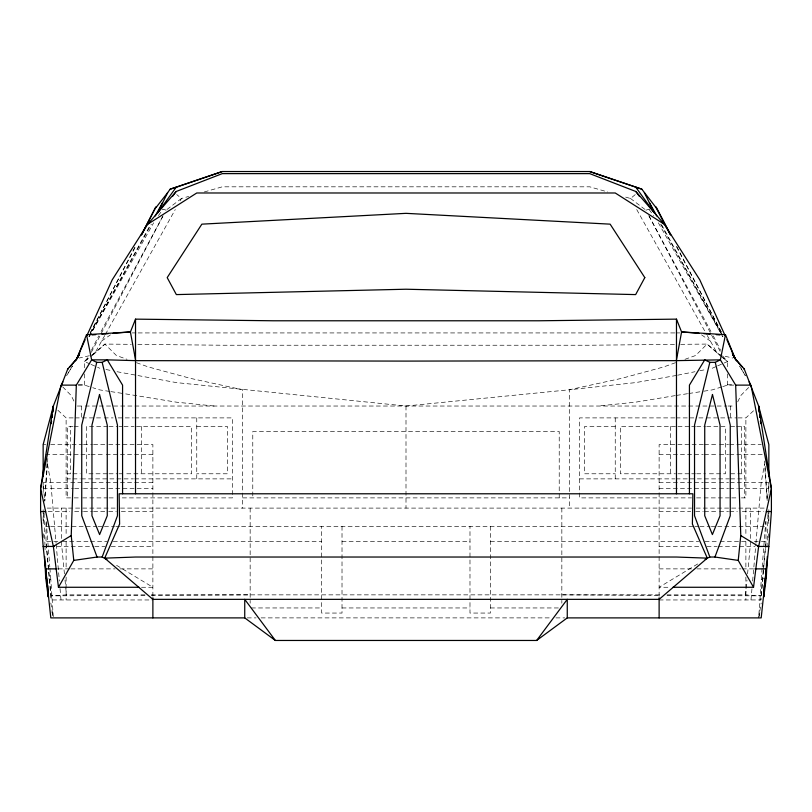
<?xml version="1.0" encoding="UTF-8"?>
<svg xmlns="http://www.w3.org/2000/svg" width="812" height="812" viewBox="0 0 812 812"><rect width="100%" height="100%" fill="white"/><g stroke="black" fill="none" stroke-linecap="round" stroke-linejoin="round"><path stroke-width="0.61" stroke-dasharray="4.06 3.04" d="M766.995 547.227L767.99 513.6M768.193 537.574L768.375 533.799M46.984 463.794L44.761 501.146L47.451 463.55M762.092 568.136L758.641 617.891L761.189 603.022M43.96 512.433L43.148 523.71L43.148 507.51M47.543 462.292L47.806 458.536M762.184 566.877L765.767 521.588M767.655 497.685L768.852 482.582L729.694 482.582M750.988 599.956L751.973 588.598M752.633 581.027L755.82 544.426M755.921 543.167L761.189 482.582L764.518 464.332M659.121 599.956L760.874 599.956L765.98 541.614L765.98 521.446M763.25 570.623L760.874 599.956M763.371 569.364L765.98 541.614L751.841 541.614M667.007 594.861L745.568 594.861L746.989 580.001M747.578 573.81L750.664 541.614L750.664 508.099M758.946 616.663L760.144 611.751M91.411 350.317L98.699 335.935M737.722 401.849L740.777 395.576L749.283 386.857M90.294 332.839L135.36 246.3M90.294 332.971L135.36 246.899M91.35 352.317L163.11 215.769M101.084 331.479L163.07 215.738M88.985 336.554L150.382 224.792M89.046 336.635L151.336 224.203M104.728 335.529L94.689 353.464L90.051 357.138M105.347 334.432L175.26 209.557M180.213 200.716L181.452 198.504L188.658 196.443M89.29 336.655L153.651 222.813M158.441 215.545L162.877 209.537M84.489 367.745L84.489 361.543L89.594 355.676L79.15 358.051M738.037 417.896L745.883 417.896L754.084 410.273M89.959 363.949L84.489 361.543L90.985 355.991M91.908 355.189L104.9 344.075L131.29 344.329M635.238 194.606L630.548 198.504L623.342 196.443M84.489 361.543L89.127 357.869M167.018 209.445L181.452 198.504L176.762 194.606M101.632 341.06L110.391 334.869M697.66 563.975L659.121 587.269L670.458 587.269M712.205 368.262L716.58 366.344M717.676 365.867L723.137 363.461M724.233 362.984L727.511 361.543L722.406 355.676L732.85 358.051M92.649 354.347L94.689 353.464L104.9 344.075L116.38 355.504L127.017 359.31M675.533 362.69L663.719 366.922L621.616 378.351L569.303 389.78L406 406.03L176.346 382.604L117.04 371.723M684.983 359.31L695.62 355.504L707.1 344.075L720.092 355.189M721.624 386.959L712.205 389.902L702.35 391.425M722.802 386.593L727.511 385.121L733.693 385.121M645.946 210.176L649.346 209.12M761.189 579.463L765.28 578.215M204.269 191.967L222.275 186.821L589.725 186.821L607.731 191.967M677.716 375.185L694.96 371.723M699.883 370.739L706.044 369.501M676.477 375.438L635.654 382.604L569.303 389.78L569.303 508.099M675.239 395.606L635.654 402.163L597.896 406.03M676.477 395.403L687.571 393.698M688.799 393.505L701.121 391.617M144.993 594.861L66.432 594.861L51.126 595.856L51.126 599.956L152.879 599.956M78.307 384.847L84.489 384.756M674.417 344.389L588.954 345.232L223.046 345.232L137.583 344.389M680.71 344.329L707.1 344.075L721.949 357.138M674.742 332.93L137.258 332.93M676 332.92L679.776 332.91M144.942 595.389L51.126 595.856L46.02 541.614L46.02 521.446M151.276 595.348L250.157 594.861M78.307 385.121L84.489 385.121L91.553 387.324M77.343 406.03L83.951 406.03M85.209 406.03L726.791 406.03M728.049 406.03L734.657 406.03M57.916 410.273L66.117 417.896L73.963 417.896M75.201 417.896L102.972 417.896M104.24 417.896L113.112 417.896M118.187 417.896L133.391 417.896M134.66 417.896L232.486 417.896L232.486 497.888L120.45 497.888M674.802 417.896L579.514 417.896L579.514 497.888L691.55 497.888M676.071 417.896L693.813 417.896M698.888 417.896L705.222 417.896M706.491 417.896L736.799 417.896M72.938 426.442L67.396 426.442L67.396 497.888M74.156 426.442L80.215 426.442M107.783 426.442L86.529 426.442L86.529 473.782L107.783 473.782M109.031 426.442L117.791 426.442M119.039 426.442L122.785 426.442M124.043 426.442L134.041 426.442M136.538 426.442L191.662 426.442L191.662 473.782L124.043 473.782M196.758 426.442L227.38 426.442L227.38 473.782L196.758 473.782M615.242 426.442L584.62 426.442L584.62 473.782L615.242 473.782M675.462 426.442L620.338 426.442L620.338 473.782L675.462 473.782M677.959 426.442L690.464 426.442M691.712 426.442L695.458 426.442M696.716 426.442L705.466 426.442M706.714 426.442L725.471 426.442L725.471 473.782L706.714 473.782M730.577 426.442L735.418 426.442M736.636 426.442L744.604 426.442L744.604 497.888M43.148 444.59L45.705 444.59M50.72 444.59L82.266 444.59M83.514 444.59L92.355 444.59M93.603 444.59L107.489 444.59M108.737 444.59L152.879 444.59L152.879 597.439M703.263 444.59L659.121 444.59L659.121 597.439M704.511 444.59L718.397 444.59M719.645 444.59L728.486 444.59M729.734 444.59L761.28 444.59M45.705 454.598L79.749 454.598M81.007 454.598L89.838 454.598M91.096 454.598L104.961 454.598M106.22 454.598L152.879 454.598M659.121 454.598L703.253 454.598M704.511 454.598L718.387 454.598M719.645 454.598L728.476 454.598M729.734 454.598L763.777 454.598M67.396 473.782L70.512 473.782L70.512 426.442M72.938 473.782L80.215 473.782M109.031 473.782L117.791 473.782M119.039 473.782L122.785 473.782M677.959 473.782L690.464 473.782M691.712 473.782L695.458 473.782M696.716 473.782L705.466 473.782M730.577 473.782L736.636 473.782M737.844 473.782L744.604 473.782M67.396 478.877L70.512 478.877M72.938 478.877L80.215 478.877M81.423 478.877L133.391 478.877M134.66 478.877L232.486 478.877M579.514 478.877L674.802 478.877M676.071 478.877L729.308 478.877M730.577 478.877L736.636 478.877M737.844 478.877L744.604 478.877M152.879 482.582L43.148 482.582L44.345 497.685M659.121 482.582L703.263 482.582M704.491 482.582L718.397 482.582M719.615 482.582L728.486 482.582M43.127 488.621L73.395 488.621M74.663 488.621L82.225 488.621M83.494 488.621L92.324 488.621M93.583 488.621L107.458 488.621M108.717 488.621L152.879 488.621M659.121 488.621L703.283 488.621M704.542 488.621L718.417 488.621M719.676 488.621L728.506 488.621M729.775 488.621L737.337 488.621M738.605 488.621L768.873 488.621M70.603 497.888L66.117 497.888L66.117 417.896M74.217 497.888L81.423 497.888M82.682 497.888L107.864 497.888M109.123 497.888L115.416 497.888M242.697 497.888L569.303 497.888M696.584 497.888L702.877 497.888M704.136 497.888L729.318 497.888M731.774 497.888L737.783 497.888M741.397 497.888L745.883 497.888L745.883 417.896M47.197 508.099L115.822 508.099M120.48 508.099L691.519 508.099M696.178 508.099L765.98 508.099M48.172 511.54L69.659 511.54M74.663 511.54L82.266 511.54M83.494 511.54L92.355 511.54M93.583 511.54L107.489 511.54M108.717 511.54L116.309 511.54M121.333 511.54L152.879 511.54M659.121 511.54L690.667 511.54M695.691 511.54L703.283 511.54M704.511 511.54L718.417 511.54M719.645 511.54L728.506 511.54M729.734 511.54L737.337 511.54M742.341 511.54L763.828 511.54M46.02 526.308L49.786 526.308M50.73 526.308L96.821 526.308M98.079 526.308L103.154 526.308M104.423 526.308L114.563 526.308M115.822 526.308L119.628 526.308M120.897 526.308L693.641 526.308M694.91 526.308L698.706 526.308M699.974 526.308L710.114 526.308M711.383 526.308L716.448 526.308M717.717 526.308L765.98 526.308M57.804 541.614L46.02 541.614L51.126 599.956M62.595 541.614L89.208 541.614M90.477 541.614L106.951 541.614M113.294 541.614L321.603 541.614M342.014 541.614L469.986 541.614M490.397 541.614L698.706 541.614M705.049 541.614L718.985 541.614M720.254 541.614L746.867 541.614M57.023 546.446L93.664 546.446M94.862 546.446L105.002 546.446M111.254 546.446L152.879 546.446M659.121 546.446L700.746 546.446M706.998 546.446L717.138 546.446M718.336 546.446L754.977 546.446M58.312 568.877L69.659 568.877M70.918 568.877L115.05 568.877M120.095 568.877L152.879 568.877M659.121 568.877L691.905 568.877M696.95 568.877L741.082 568.877M742.341 568.877L753.688 568.877M141.542 587.269L152.879 587.269L114.34 563.975M151.326 594.861L660.674 594.861M251.415 607.955L321.603 607.955M342.014 607.955L469.986 607.955M490.397 607.955L560.584 607.955M247.254 617.891L256.074 617.891M261.119 617.891L550.881 617.891M555.926 617.891L564.746 617.891M132.224 332.91L136 332.92M561.843 594.861L660.724 595.348M667.058 595.389L760.874 595.856L745.568 594.861M727.511 384.756L733.693 384.847M214.104 406.03L176.346 402.163L124.429 393.698M109.65 391.425L99.795 389.902L92.73 387.7M110.879 391.617L123.201 393.505M105.956 369.501L112.117 370.739M48.761 578.834L50.811 579.463L53.277 616.653M162.654 209.12L166.054 210.176M136.467 362.69L148.281 366.922L190.384 378.351L242.697 389.78L242.697 508.099M721.391 355.23L717.311 353.464L707.272 335.529M91.045 364.426L96.516 366.821M97.613 367.298L99.795 368.262M701.609 334.869L710.368 341.06M644.982 209.445L630.548 198.504L631.787 200.716M722.873 357.869L727.511 361.543L727.511 367.745M721.015 355.991L727.511 361.543M62.717 386.857L71.223 395.576L74.278 401.849M649.123 209.537L653.558 215.545M658.349 222.813L722.71 336.655M636.74 209.557L706.653 334.432M660.663 224.203L722.954 336.635M661.618 224.792L723.015 336.554M648.93 215.738L710.916 331.479M713.301 335.935L720.589 350.317M648.889 215.769L720.65 352.317M676.64 246.899L721.706 332.971M676.64 246.33L721.706 332.747M51.856 611.751L53.054 616.663M47.482 464.332L50.811 482.582L56.079 543.167M50.811 603.022L53.145 616.653M64.422 573.81L61.336 541.614L61.336 508.099M65.011 580.001L66.432 594.861M56.18 544.426L59.367 581.027M60.027 588.598L61.012 599.956M46.233 521.588L49.816 566.877M49.908 568.136L50.811 579.463M764.376 461.043L767.238 501.146L765.016 463.794M768.04 512.433L768.852 523.71L768.852 507.51M43.625 533.799L43.807 537.574M44.01 513.6L44.934 544.73M44.964 545.979L45.076 549.714M768.852 483.83L768.852 492.549M745.883 508.099L745.883 535.727M745.883 541.614L745.883 569.516M745.883 577.129L745.883 599.956M741.488 426.442L741.488 473.782M730.577 406.03L730.577 417.896M727.511 373.956L727.511 385.121M670.357 426.442L670.357 473.782M615.242 417.896L615.242 478.877M561.843 508.099L561.843 603.194M559.224 497.888L559.224 431.548L252.776 431.548L252.776 497.888M490.397 526.308L490.397 613.06L469.986 613.06L469.986 526.308M406 406.03L406 508.099M342.014 526.308L342.014 613.06L321.603 613.06L321.603 526.308M250.157 508.099L250.157 603.194M196.758 417.896L196.758 478.877M141.643 426.442L141.643 473.782M84.489 373.956L84.489 385.121M81.423 406.03L81.423 417.896M66.117 508.099L66.117 535.727M66.117 541.614L66.117 569.516M66.117 577.129L66.117 599.956M43.148 483.83L43.148 492.549M72.4 366.009L66.706 375.56L72.4 366.08M745.294 375.601L739.6 366.08L745.294 375.56"/><path stroke-width="1.22" d="M766.518 563.406L766.295 570.887L764.478 583.209M139.025 587.269L58.464 587.269L73.77 560.402L71.223 535.565L76.328 385.121L91.634 359.858L86.529 334.676L130.417 331.946L135.523 319.136L273.309 320.781L538.691 320.781L676.477 319.136L681.583 331.946L676.477 359.858M764.112 585.675L763.747 597.023L766.295 577.9L767.31 556.474M75.567 360.802L79.261 354.255L76.835 358.681L67.802 368.892L53.359 406.03L40.6 488.621L40.6 511.54L43.148 546.446L50.811 617.891L244.737 617.891L275.359 640.465L536.641 640.465L567.263 617.891L761.189 617.891L768.852 546.446L771.4 511.54L771.4 488.621L758.641 406.03L744.198 368.892L735.164 358.681L732.678 354.276L736.433 360.802M672.975 587.269L753.536 587.269L738.23 560.402L740.777 535.565L735.672 385.121L720.366 359.858L725.471 334.676L681.583 331.946L698.939 333.296M52.12 417.277L52.394 414.78M52.668 412.283L53.359 406.03L43.148 444.59L43.148 476.248M51.288 423.631L51.582 421.123M52.029 417.348L52.323 414.83M52.618 412.313L53.359 406.03M753.536 587.269L758.641 546.446L771.4 488.621L750.988 385.121L735.672 385.121M689.429 493.787L689.429 385.121L704.735 359.858L709.84 362.345L715.26 362.345L720.366 359.858L676.477 360.64L406 361.096L135.523 360.64L107.265 359.858L102.16 362.345L96.74 362.345L81.748 425.112L81.748 515.752L97.054 557.032L102.16 557.032L106.849 559.448M709.84 362.345L694.534 425.112L694.534 515.752L709.84 557.032L714.946 557.032L738.23 560.402M102.16 557.032L117.466 515.752L117.466 425.112L102.16 362.345M714.946 557.032L730.252 515.752L730.252 425.112L715.26 362.345M69.883 367.034L76.835 358.681L86.529 334.676M76.835 358.569L85.098 339.771M104.707 558.148L119.608 524.055L119.131 493.787L692.869 493.787L692.392 524.055L707.293 558.148L659.121 599.347L152.879 599.347L104.707 558.148L135.523 557.032L676.477 557.032L707.293 558.148L709.84 557.032M87.036 335.326L112.218 279.825L147.601 224.325L176.174 191.49L222.275 173.626L589.725 173.626L635.826 191.49L664.399 224.325L699.782 279.825L724.964 335.326M222.275 171.535L170.195 189.155L167.648 192.667L157.437 213.18L176.174 187.257L222.275 171.535L589.725 171.535L641.805 189.155L656.157 207.781L670.204 234.607M79.271 354.276L76.835 358.681L79.759 352.956M141.217 235.094L155.843 206.999L141.795 234.607M76.835 358.681L79.17 354.215M155.254 215.931L162.542 202.655M61.651 384.066L62.91 381.944M172.479 196.504L176.174 191.49M536.641 640.465L567.263 599.347L567.263 617.891M155.843 207.781L167.648 192.667M147.601 224.325L196.758 192.982L615.242 192.982L664.399 224.325M58.464 587.269L53.359 546.446L71.223 535.565M705.151 559.448L707.293 558.148M170.195 189.155L176.174 187.257M73.77 560.402L97.054 557.032M92 334.94L95.714 334.645M101.906 334.168L108.108 333.681M113.061 333.296L130.417 331.946L135.523 359.858M67.802 368.892L68.34 368.892M743.66 368.892L744.198 368.892M76.328 385.121L61.012 385.121L40.6 488.621L53.359 546.446M40.6 511.54L45.645 511.54M766.355 511.54L771.4 511.54M43.148 546.446L54.505 546.446M757.494 546.446L768.852 546.446M57.053 568.877L45.705 568.877L45.705 577.9L48.253 597.023L47.888 585.675M754.947 568.877L766.295 568.877L766.295 577.9M703.892 333.681L710.094 334.168M716.285 334.645L720 334.94M589.725 171.535L641.805 189.155M96.74 362.345L91.634 359.858L107.265 359.858L122.571 385.121L122.571 493.787M740.777 535.565L758.641 546.446M742.117 367.034L735.164 358.681L732.739 354.255M275.359 640.465L244.737 599.347L244.737 617.891M635.826 191.49L639.521 196.504M635.826 187.257L654.563 213.18L644.352 192.667M749.09 381.944L750.349 384.066M649.458 202.655L656.746 215.931M732.83 354.215L735.164 358.681L732.241 352.956M670.783 235.074L656.157 206.999L656.157 207.781M726.902 339.771L735.164 358.681L725.471 334.676M759.332 412.283L758.641 406.03L768.852 444.59L768.852 476.248M47.522 583.209L45.705 570.887L45.482 563.406M758.641 406.03L759.382 412.313M759.677 414.83L759.971 417.348M760.418 421.123L760.712 423.631M759.606 414.78L759.88 417.277M44.69 556.474L45.705 577.9M676.477 319.136L676.477 493.787M659.121 597.784L659.121 617.891M152.879 597.784L152.879 617.891M135.523 319.136L135.523 493.787M99.521 394.49L91.949 425.112L91.949 515.752L99.612 534.56L107.265 515.752L107.265 425.112L99.521 394.49M712.479 394.49L704.735 425.112L704.735 515.752L712.388 534.56L720.051 515.752L720.051 425.112L712.479 394.49M644.809 277.613L635.654 294.594L406 289.224L176.346 294.594L167.191 277.613L201.863 224.153L406 213.343L610.137 224.153L644.809 277.613"/></g></svg>
